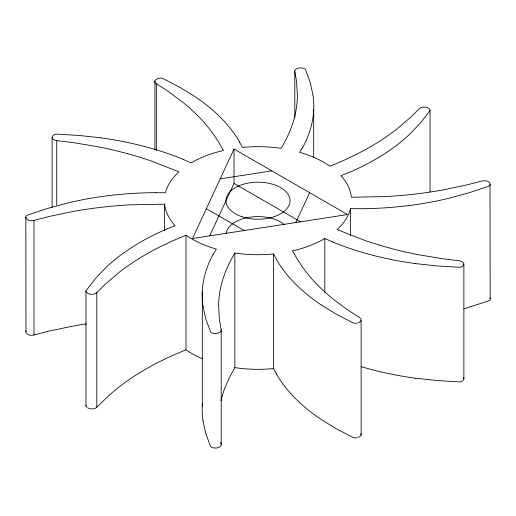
<?xml version="1.0" encoding="UTF-8"?>
<svg xmlns="http://www.w3.org/2000/svg" width="516" height="516" viewBox="0 0 516 516"><rect width="100%" height="100%" fill="white"/><g stroke="black" fill="none" stroke-linecap="round" stroke-linejoin="round"><path stroke-width="0.77" d="M52.122 137.321L52.122 207.355M234.025 149.04L192.5 238.521L347.474 214.54L234.025 149.04L234.025 183.425L209.715 235.799M295.816 222.538L309.658 192.707M213.269 254.304L216.352 249.073A93.57 54.019 0 0 1 185.986 235.193L172.247 241.004L159.244 247.203A278.866 160.998 0 0 0 119.577 271.997L105.354 284.097L96.802 292.649A5.611 3.244 0 0 1 87.778 293.333L86.946 292.824A3.741 2.161 0 0 1 86.204 290.547L95.299 278.724L105.812 267.669A233.967 135.082 0 0 1 167.184 228.846M302.731 147.099L299.648 152.33A93.57 54.019 0 0 1 330.014 166.21L343.753 160.399L356.756 154.194A278.866 160.998 0 0 0 396.423 129.406L410.646 117.306L419.198 108.753A5.611 3.244 0 0 1 428.222 108.07L429.054 108.579A3.741 2.161 0 0 1 429.796 110.85L420.701 122.679L410.188 133.734A233.967 135.082 0 0 1 348.816 172.557L340.947 175.698A93.57 54.019 0 0 1 351.377 197.235L385.239 196.59A278.866 160.998 0 0 0 442.573 189.998L466.393 185.031L482.021 181.019A5.611 3.244 0 0 1 490.019 183.528L490.174 298.822A3.741 2.161 0 0 1 488.458 300.912L463.826 308.929M276.382 259.245L273.551 253.969A93.57 54.019 0 0 1 234.857 253.046L229.652 262.405L225.453 271.835A278.866 160.998 0 0 0 218.597 305.356L219.41 319.972L221.196 329.795L221.196 444.392A5.611 3.244 0 0 1 214.591 448.004M234.857 253.046L234.857 367.644L229.652 377.002L225.453 386.432A278.866 160.998 0 0 0 221.016 400.7M463.155 265.585L463.155 265.585A5.611 3.244 0 0 0 459.279 260.799L442.547 258.748L418.224 254.672A278.866 160.998 0 0 1 365.122 240.553L337.071 229.581A93.57 54.019 0 0 0 350.558 208.625L360.116 208.703A233.967 135.082 0 0 0 449.307 198.183L469.063 192.79L488.458 186.315A3.741 2.161 0 0 0 490.174 184.225M462.607 266.159L462.646 266.121A3.741 2.161 0 0 1 459.098 267.269L436.807 265.927L415.341 263.573M87.778 407.93A5.611 3.244 0 0 0 96.802 407.247L109.914 394.566L119.577 386.6A278.866 160.998 0 0 1 159.244 361.8L172.247 355.601L185.986 349.79A93.57 54.019 0 0 0 202.156 358.646M167.242 228.885L175.053 225.705A93.57 54.019 0 0 1 164.623 204.168L130.761 204.813A278.866 160.998 0 0 0 73.427 211.405L49.607 216.372L33.979 220.384A5.611 3.244 0 0 1 25.981 217.875L25.839 217.223A3.741 2.161 0 0 1 27.542 215.088L46.937 208.612L66.706 203.233A233.967 135.082 0 0 1 155.877 192.649M357.027 323.055L356.956 323.074A3.741 2.161 0 0 1 352.918 322.797L336.251 314.147L321.281 304.956M356.956 437.671L356.885 437.691A3.741 2.161 0 0 1 352.918 437.394L336.251 428.744L321.281 419.553A233.967 135.082 0 0 1 276.292 373.861M25.839 217.223L25.981 332.472A5.611 3.244 0 0 0 33.979 334.981L49.607 330.969L73.427 326.009A278.866 160.998 0 0 1 86.611 323.842M220.184 178.865L271.842 170.873M155.884 192.7L165.442 192.778A93.57 54.019 0 0 1 178.929 171.822L150.878 160.85A278.866 160.998 0 0 0 97.776 146.725L73.453 142.655L56.721 140.604A5.611 3.244 0 0 1 52.806 135.856L53.393 135.244A3.741 2.161 0 0 1 56.902 134.134L79.193 135.476L100.659 137.83M214.366 447.978L213.921 447.933M415.341 378.17L436.807 380.524L459.098 381.866A3.741 2.161 0 0 0 462.607 380.756L463.194 380.144A5.611 3.244 0 0 0 463.581 377.538M183.528 159.573L191.184 162.882A93.57 54.019 0 0 1 223.434 150.504L218.107 141.158L211.908 132.109A278.866 160.998 0 0 0 183.328 102.665L167.797 91.119L156.348 83.773A5.611 3.244 0 0 1 158.012 78.606L159.115 78.309A3.741 2.161 0 0 1 163.082 78.606L179.749 87.256L194.719 96.447A233.967 135.082 0 0 1 239.708 142.139M332.472 241.83L324.816 238.521A93.57 54.019 0 0 1 292.566 250.899L297.893 260.245L304.092 269.294A278.866 160.998 0 0 0 332.672 298.738L348.203 310.284L359.652 317.63A5.611 3.244 0 0 1 357.988 322.797M234.025 183.425L300.841 221.996M206.342 208.69L244.158 230.529M86.998 407.453L86.946 407.421A3.741 2.161 0 0 1 86.204 405.15M239.618 142.158L242.449 147.434A93.57 54.019 0 0 1 281.143 148.356L286.348 138.998L290.547 129.568A278.866 160.998 0 0 0 297.403 96.047L296.59 81.431L294.804 71.608A5.611 3.244 0 0 1 301.409 67.996L302.602 68.125A3.741 2.161 0 0 1 305.517 69.712L310.193 82.367L312.941 94.879M276.382 373.842L273.551 368.566L273.551 253.969M490.174 298.822L490.032 298.171A5.611 3.244 0 0 0 489.968 297.938M220.764 442.283L221.196 444.392M203.059 306.523L205.807 319.036L210.483 331.691A3.741 2.161 0 0 0 213.398 333.278L214.591 333.407A5.611 3.244 0 0 0 221.196 329.795M203.059 421.12L205.807 433.633L210.483 446.288A3.741 2.161 0 0 0 213.398 447.875M463.878 264.082L463.878 378.68M430.041 110.276L430.041 192.017M361.11 320.455L361.11 435.053M350.558 208.625L350.558 235.683M324.816 238.521L324.816 292.637M313.696 109.715L313.696 157.799M294.804 71.608L294.804 117.764M202.304 291.688L202.304 406.286M185.986 235.193L185.986 349.79M164.623 204.168L164.623 230.433M156.348 83.773L156.348 150.62M154.89 80.948L154.89 149.866M96.802 292.649L96.802 407.247M85.959 291.127L85.959 405.724M56.721 140.604L56.721 205.065M33.979 220.384L33.979 334.981M100.665 137.817A233.967 135.082 0 0 1 183.58 159.534M312.973 94.879A233.967 135.082 0 0 1 302.821 147.118M415.335 263.586A233.967 135.082 0 0 1 332.42 241.869M321.262 304.969A233.967 135.082 0 0 1 276.292 259.264M203.027 306.523A233.967 135.082 0 0 1 213.179 254.285M415.335 378.183A233.967 135.082 0 0 1 361.245 366.657M273.551 368.566A93.57 54.019 0 0 1 234.857 367.644M360.968 433.537A5.611 3.244 0 0 1 357.988 437.394M203.027 421.12A233.967 135.082 0 0 1 202.446 403.57M25.826 331.775A3.741 2.161 0 0 1 26.052 330.73M226.124 233.168A32.05 18.505 0 0 1 250.086 217.152A32.05 18.505 0 0 1 284.406 224.595M241.978 216.726A32.05 18.505 0 0 0 290.05 200.698A32.05 18.505 0 0 0 241.978 184.676A32.05 18.505 0 0 0 241.978 216.726"/></g></svg>
